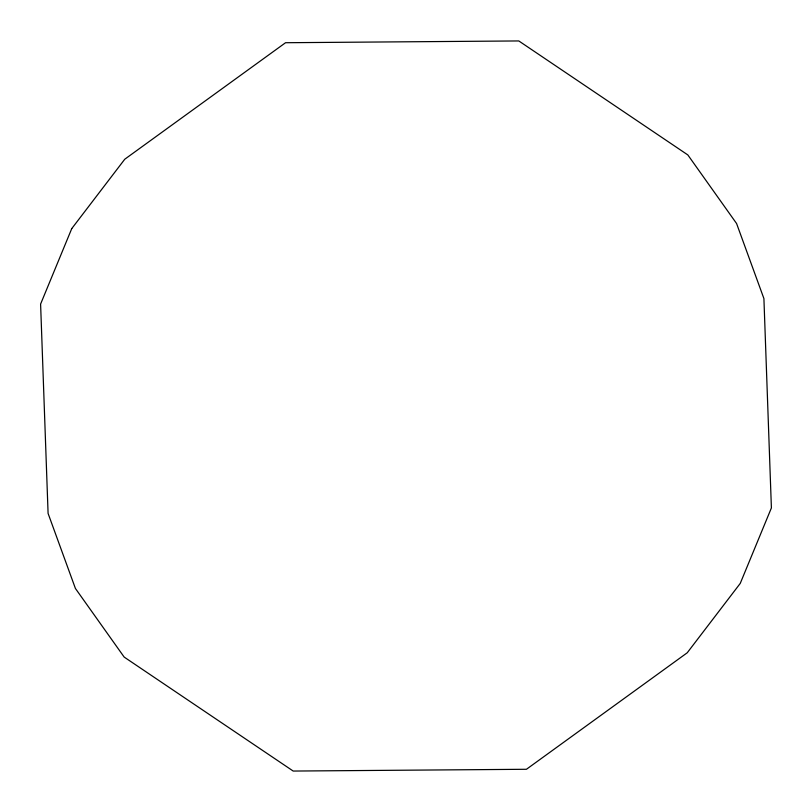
<?xml version="1.0" encoding="UTF-8"?>
<svg xmlns="http://www.w3.org/2000/svg" width="812" height="812" viewBox="0 0 812 812"><rect width="100%" height="100%" fill="white"/><g stroke="black" fill="none" stroke-linecap="round" stroke-linejoin="round"><path stroke-width="1.22" d="M71.75 228.598L40.6 304.074L48.091 513.438L75.414 588.467L124.165 657.07L293.203 771.055L526.44 769.279L687.236 652.777L740.25 583.402L771.4 507.926L763.909 298.562L736.586 223.533L687.835 154.93L518.797 40.945L285.56 42.721L124.764 159.223L71.75 228.598"/></g></svg>
